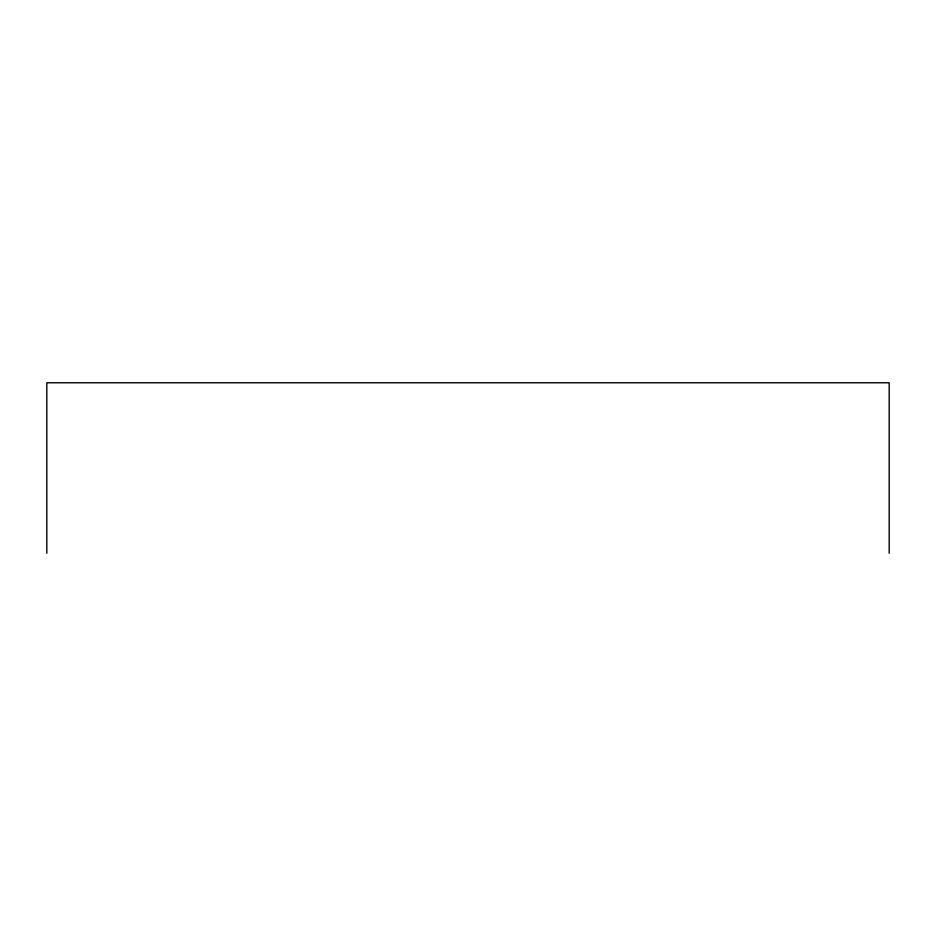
<?xml version="1.0" encoding="UTF-8"?>
<svg xmlns="http://www.w3.org/2000/svg" width="936" height="936" viewBox="0 0 936 936"><rect width="100%" height="100%" fill="white"/><g stroke="black" fill="none" stroke-linecap="round" stroke-linejoin="round"><path stroke-width="1.4" d="M889.2 553.235L889.2 382.765L46.8 382.765L46.8 553.235"/></g></svg>
